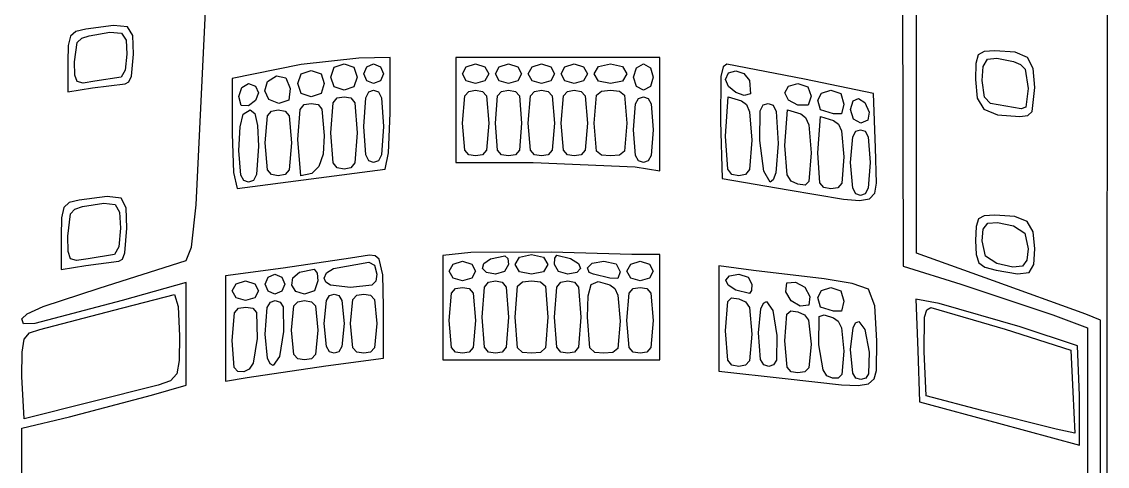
# Model space of a CAD drawing. Extents: x 1 to 276, y 11 to 133.
# Drawn here: x 112.9 to 171.1, y 55.3 to 79.2 of the extents above; entities that cross this region are included whole.
import ezdxf

# ---------------------------------------------------------------- set-up
doc = ezdxf.new("R2010")
doc.units = 0

msp = doc.modelspace()

# ---------------------------------------------------------------- linework, layer by layer
at = {"layer": 'Layer 1'}
for p, q in [((171.106855, 102.841506), (171.088863, 59.710868)), ((160.075134, 93.086136), (160.165445, 66.051346)), ((160.866768, 66.751964), (160.866768, 87.349613)), ((122.249175, 69.351276), (122.828833, 81.554881)), ((115.799384, 78.646745), (115.507852, 78.397254)), ((116.328545, 78.769699), (115.799384, 78.646745)), ((117.803907, 78.965535), (116.328545, 78.769699)), ((116.504934, 78.420449), (117.623323, 78.602047)), ((116.504934, 78.420449), (117.623323, 78.602047)), ((117.623323, 78.602047), (118.231562, 78.548198)), ((117.623323, 78.602047), (118.231562, 78.548198)), ((118.563571, 78.890966), (117.803907, 78.965535)), ((118.845131, 78.422036), (118.563571, 78.890966)), ((115.507852, 78.397254), (115.384131, 77.894688)), ((115.711184, 77.013217), (115.865965, 78.052986)), ((115.711184, 77.013217), (115.865965, 78.052986)), ((115.865965, 78.052986), (116.108555, 78.291701)), ((115.865965, 78.052986), (116.108555, 78.291701)), ((116.108555, 78.291701), (116.504934, 78.420449)), ((116.108555, 78.291701), (116.504934, 78.420449)), ((118.231562, 78.548198), (118.483606, 78.18406)), ((118.231562, 78.548198), (118.483606, 78.18406)), ((118.483606, 78.18406), (118.533408, 77.434787)), ((118.483606, 78.18406), (118.533408, 77.434787)), ((118.886186, 77.434787), (118.845131, 78.422036)), ((115.384131, 77.894688), (115.358406, 77.012512)), ((118.533408, 77.434787), (118.4427, 76.562764)), ((118.533408, 77.434787), (118.4427, 76.562764)), ((118.773253, 76.252804), (118.886186, 77.434787)), ((164.496589, 77.576747), (164.188702, 77.390513)), ((165.071176, 77.611176), (164.496589, 77.576747)), ((166.175123, 77.538349), (165.071176, 77.611176)), ((166.827261, 77.252136), (166.175123, 77.538349)), ((115.358406, 77.012512), (115.358406, 75.40208)), ((115.733073, 76.308488), (115.711184, 77.013217)), ((115.733073, 76.308488), (115.711184, 77.013217)), ((127.882025, 76.875634), (125.324384, 76.3507)), ((130.968832, 77.214301), (127.882025, 76.875634)), ((129.645959, 76.729187), (130.175082, 76.90562)), ((130.175082, 76.90562), (130.704205, 76.729187)), ((132.644528, 77.258398), (130.968832, 77.214301)), ((131.388859, 76.750177), (131.762583, 76.90562)), ((131.762583, 76.90562), (132.136307, 76.750177)), ((132.644528, 74.259785), (132.644528, 77.258398)), ((141.640367, 77.258398), (136.172308, 77.258398)), ((136.172308, 77.258398), (136.172308, 74.436174)), ((136.730888, 76.751236), (137.230642, 76.90562)), ((137.230642, 76.90562), (137.730396, 76.751236)), ((138.494778, 76.751236), (138.994532, 76.90562)), ((138.994532, 76.90562), (139.494286, 76.751236)), ((140.258668, 76.751236), (140.758422, 76.90562)), ((140.758422, 76.90562), (141.258176, 76.751236)), ((147.108426, 77.258398), (141.640367, 77.258398)), ((142.022558, 76.751236), (142.522312, 76.90562)), ((142.522312, 76.90562), (143.022066, 76.751236)), ((143.815773, 76.764465), (144.462591, 76.90562)), ((144.462591, 76.90562), (145.109409, 76.764465)), ((145.851698, 76.699818), (146.226481, 76.90562)), ((146.226481, 76.90562), (146.601264, 76.699818)), ((147.108426, 74.213571), (147.108426, 77.258398)), ((150.710642, 76.883748), (150.498953, 76.741981)), ((154.869542, 76.089997), (150.710642, 76.883748)), ((164.064701, 76.928054), (164.04177, 76.06495)), ((164.188702, 77.390513), (164.064701, 76.928054)), ((164.450844, 76.774657), (164.684311, 77.154725)), ((164.684311, 77.154725), (165.191821, 77.222387)), ((165.191821, 77.222387), (166.070244, 77.036148)), ((166.070244, 77.036148), (166.46067, 76.876659)), ((166.46067, 76.876659), (166.703921, 76.617224)), ((167.137755, 76.650936), (166.827261, 77.252136)), ((115.861423, 75.960087), (115.733073, 76.308488)), ((115.861423, 75.960087), (115.733073, 76.308488)), ((118.4427, 76.562764), (118.224727, 76.200064)), ((118.4427, 76.562764), (118.224727, 76.200064)), ((125.324384, 76.3507), (124.177856, 76.119983)), ((126.06927, 75.9641), (126.559107, 76.27062)), ((126.559107, 76.27062), (127.053041, 76.167123)), ((127.705636, 75.847286), (127.882069, 76.376409)), ((127.882069, 76.376409), (128.411192, 76.552842)), ((128.411192, 76.552842), (128.940315, 76.376409)), ((128.940315, 76.376409), (129.116748, 75.847286)), ((129.469526, 76.200064), (129.645959, 76.729187)), ((130.704205, 76.729187), (130.880638, 76.200064)), ((131.233416, 76.376453), (131.388859, 76.750177)), ((131.388859, 76.002729), (131.233416, 76.376453)), ((132.136307, 76.750177), (132.29175, 76.376453)), ((132.29175, 76.376453), (132.136307, 76.002729)), ((136.525086, 76.376453), (136.730888, 76.751236)), ((136.730888, 76.00167), (136.525086, 76.376453)), ((137.730396, 76.751236), (137.936198, 76.376453)), ((137.936198, 76.376453), (137.730396, 76.00167)), ((138.288976, 76.376453), (138.494778, 76.751236)), ((138.494778, 76.00167), (138.288976, 76.376453)), ((139.494286, 76.751236), (139.700088, 76.376453)), ((139.700088, 76.376453), (139.494286, 76.00167)), ((140.052866, 76.376453), (140.258668, 76.751236)), ((140.258668, 76.00167), (140.052866, 76.376453)), ((141.258176, 76.751236), (141.463978, 76.376453)), ((141.463978, 76.376453), (141.258176, 76.00167)), ((141.816756, 76.376453), (142.022558, 76.751236)), ((142.022558, 76.00167), (141.816756, 76.376453)), ((143.022066, 76.751236), (143.227868, 76.376453)), ((143.227868, 76.376453), (143.022066, 76.00167)), ((143.580646, 76.376453), (143.815773, 76.764465)), ((143.815773, 75.988441), (143.580646, 76.376453)), ((145.109409, 76.764465), (145.344536, 76.376453)), ((145.344536, 76.376453), (145.109409, 75.988441)), ((145.697314, 76.200064), (145.851698, 76.699818)), ((146.601264, 76.699818), (146.755648, 76.200064)), ((150.498953, 76.741981), (150.375768, 76.238561)), ((150.636206, 76.061422), (150.801064, 76.430136)), ((150.801064, 76.430136), (151.183276, 76.539657)), ((151.183276, 76.539657), (151.614305, 76.396831)), ((151.614305, 76.396831), (151.92561, 76.008506)), ((164.394548, 76.023675), (164.450844, 76.774657)), ((166.703921, 76.617224), (166.863994, 75.5887)), ((167.216772, 75.63315), (167.137755, 76.650936)), ((116.190262, 75.879841), (115.861423, 75.960087)), ((116.190262, 75.879841), (115.861423, 75.960087)), ((116.813615, 75.979578), (116.190262, 75.879841)), ((116.813615, 75.979578), (116.190262, 75.879841)), ((116.681323, 75.620803), (118.445213, 75.843405)), ((118.224727, 76.200064), (116.813615, 75.979578)), ((118.224727, 76.200064), (116.813615, 75.979578)), ((118.445213, 75.843405), (118.635113, 75.947894)), ((118.635113, 75.947894), (118.773253, 76.252804)), ((124.177856, 76.119983), (124.177856, 73.161587)), ((124.686077, 75.64338), (125.059801, 75.847286)), ((125.059801, 75.847286), (125.433525, 75.702912)), ((125.433525, 75.702912), (125.588968, 75.355866)), ((125.936057, 75.463111), (126.06927, 75.9641)), ((127.053041, 76.167123), (127.287947, 75.590816)), ((127.882069, 75.318163), (127.705636, 75.847286)), ((129.116748, 75.847286), (128.940315, 75.318163)), ((129.645959, 75.670941), (129.469526, 76.200064)), ((130.880638, 76.200064), (130.704205, 75.670941)), ((131.762583, 75.847286), (131.388859, 76.002729)), ((132.136307, 76.002729), (131.762583, 75.847286)), ((137.230642, 75.847286), (136.730888, 76.00167)), ((137.730396, 76.00167), (137.230642, 75.847286)), ((138.994532, 75.847286), (138.494778, 76.00167)), ((139.494286, 76.00167), (138.994532, 75.847286)), ((140.758422, 75.847286), (140.258668, 76.00167)), ((141.258176, 76.00167), (140.758422, 75.847286)), ((142.522312, 75.847286), (142.022558, 76.00167)), ((143.022066, 76.00167), (142.522312, 75.847286)), ((144.462591, 75.847286), (143.815773, 75.988441)), ((145.109409, 75.988441), (144.462591, 75.847286)), ((145.851698, 75.70031), (145.697314, 76.200064)), ((146.226481, 75.494508), (145.851698, 75.70031)), ((146.601264, 75.70031), (146.226481, 75.494508)), ((146.755648, 76.200064), (146.601264, 75.70031)), ((150.375768, 76.238561), (150.357864, 73.827279)), ((150.799647, 75.688282), (150.636206, 76.061422)), ((151.182791, 75.374211), (150.799647, 75.688282)), ((151.92561, 76.008506), (151.965121, 75.294483)), ((153.811208, 75.359394), (154.018465, 75.703882)), ((154.018465, 75.703882), (154.516764, 75.847286)), ((154.516764, 75.847286), (155.041654, 75.674998)), ((158.573711, 75.318119), (154.869542, 76.089997)), ((164.04177, 76.06495), (164.135234, 75.069014)), ((164.514625, 75.123782), (164.394548, 76.023675)), ((115.358406, 75.40208), (116.681323, 75.620803)), ((124.530634, 75.152666), (124.686077, 75.64338)), ((124.66028, 74.678092), (124.530634, 75.152666)), ((125.588968, 75.355866), (125.433525, 74.949157)), ((126.14224, 74.995459), (125.936057, 75.463111)), ((127.287947, 75.590816), (127.219772, 74.960623)), ((128.411192, 75.14173), (127.882069, 75.318163)), ((128.940315, 75.318163), (128.411192, 75.14173)), ((130.175082, 75.494508), (129.645959, 75.670941)), ((129.803199, 75.078324), (130.175082, 75.14173)), ((130.704205, 75.670941), (130.175082, 75.494508)), ((130.175082, 75.14173), (130.546965, 75.078324)), ((131.345599, 75.082904), (131.508451, 75.40079)), ((131.508451, 75.40079), (131.762583, 75.494508)), ((131.762583, 75.494508), (132.016715, 75.40079)), ((132.016715, 75.40079), (132.179567, 75.082904)), ((136.525086, 73.730618), (136.648602, 75.185783)), ((136.648602, 75.185783), (136.86248, 75.433858)), ((136.86248, 75.433858), (137.230642, 75.494508)), ((137.230642, 75.494508), (137.598804, 75.433858)), ((137.598804, 75.433858), (137.812682, 75.185783)), ((137.812682, 75.185783), (137.936198, 73.730618)), ((138.288976, 73.730618), (138.412492, 75.185783)), ((138.412492, 75.185783), (138.62637, 75.433858)), ((138.62637, 75.433858), (138.994532, 75.494508)), ((138.994532, 75.494508), (139.362694, 75.433858)), ((139.362694, 75.433858), (139.576572, 75.185783)), ((139.576572, 75.185783), (139.700088, 73.730618)), ((140.052866, 73.730618), (140.176382, 75.185783)), ((140.176382, 75.185783), (140.39026, 75.433858)), ((140.39026, 75.433858), (140.758422, 75.494508)), ((140.758422, 75.494508), (141.126584, 75.433858)), ((141.126584, 75.433858), (141.340462, 75.185783)), ((141.340462, 75.185783), (141.463978, 73.730618)), ((141.816756, 73.730618), (141.940272, 75.185783)), ((141.940272, 75.185783), (142.15415, 75.433858)), ((142.15415, 75.433858), (142.522312, 75.494508)), ((142.522312, 75.494508), (142.890474, 75.433858)), ((142.890474, 75.433858), (143.104352, 75.185783)), ((143.104352, 75.185783), (143.227868, 73.730618)), ((143.580646, 73.730618), (143.712982, 75.229969)), ((143.712982, 75.229969), (143.977571, 75.450427)), ((143.977571, 75.450427), (144.462591, 75.494508)), ((144.462591, 75.494508), (144.947611, 75.450427)), ((144.947611, 75.450427), (145.2122, 75.229969)), ((145.2122, 75.229969), (145.344536, 73.730618)), ((145.975176, 75.053547), (146.226481, 75.14173)), ((146.226481, 75.14173), (146.477786, 75.053547)), ((150.636206, 73.025062), (150.783667, 75.14173)), ((150.783667, 75.14173), (151.489223, 74.927594)), ((151.624872, 75.21201), (151.182791, 75.374211)), ((151.965121, 75.294483), (151.624872, 75.21201)), ((154.018465, 74.960446), (153.811208, 75.359394)), ((155.041654, 75.674998), (155.22232, 75.174891)), ((155.22232, 75.174891), (155.065731, 74.692379)), ((155.575098, 74.965341), (155.7809, 75.340124)), ((155.7809, 75.340124), (156.280654, 75.494508)), ((156.280654, 75.494508), (156.814275, 75.313356)), ((156.814275, 75.313356), (156.98621, 74.751205)), ((158.676017, 72.407701), (158.573711, 75.318119)), ((164.835521, 74.784013), (164.514625, 75.123782)), ((166.863994, 75.5887), (166.734348, 74.590338)), ((167.083686, 74.344143), (167.216772, 75.63315)), ((125.059801, 74.661246), (124.66028, 74.678092)), ((125.433525, 74.949157), (125.059801, 74.661246)), ((126.670585, 74.788952), (126.14224, 74.995459)), ((127.219772, 74.960623), (126.670585, 74.788952)), ((127.825845, 74.458179), (128.039309, 74.725546)), ((128.039309, 74.725546), (128.411192, 74.788952)), ((128.411192, 74.788952), (128.77861, 74.728892)), ((128.77861, 74.728892), (128.99257, 74.484946)), ((129.469526, 73.201451), (129.589735, 74.810957)), ((129.589735, 74.810957), (129.803199, 75.078324)), ((130.546965, 75.078324), (130.760429, 74.810957)), ((130.760429, 74.810957), (130.880638, 73.201451)), ((131.233416, 73.554229), (131.345599, 75.082904)), ((132.179567, 75.082904), (132.29175, 73.554229)), ((145.697314, 73.37784), (145.812011, 74.759583)), ((145.812011, 74.759583), (145.975176, 75.053547)), ((146.477786, 75.053547), (146.640951, 74.759583)), ((146.640951, 74.759583), (146.755648, 73.37784)), ((151.489223, 74.927594), (151.750852, 74.728081)), ((151.750852, 74.728081), (151.923317, 74.338234)), ((152.493362, 74.395075), (152.644235, 74.703767)), ((152.644235, 74.703767), (152.911624, 74.788952)), ((152.911624, 74.788952), (153.180121, 74.693112)), ((153.180121, 74.693112), (153.347746, 74.35455)), ((154.516764, 74.686646), (154.018465, 74.960446)), ((155.065731, 74.692379), (154.516764, 74.686646)), ((155.722559, 74.436174), (155.575098, 74.965341)), ((156.98621, 74.751205), (156.857181, 74.229314)), ((157.338988, 74.465455), (157.470486, 74.929688)), ((157.470486, 74.929688), (157.77264, 75.046392)), ((157.77264, 75.046392), (158.106942, 74.835938)), ((158.106942, 74.835938), (158.33488, 74.318699)), ((164.135234, 75.069014), (164.489445, 74.468894)), ((166.070244, 74.566702), (164.835521, 74.784013)), ((166.4949, 74.489851), (166.070244, 74.566702)), ((166.734348, 74.590338), (166.4949, 74.489851)), ((124.599734, 73.534077), (124.765937, 74.200871)), ((124.765937, 74.200871), (125.141442, 74.434135)), ((125.141442, 74.434135), (125.396924, 74.241882)), ((125.396924, 74.241882), (125.542671, 73.602879)), ((125.941746, 72.672284), (126.065262, 74.127449)), ((126.065262, 74.127449), (126.27914, 74.375524)), ((126.27914, 74.375524), (126.647302, 74.436174)), ((126.647302, 74.436174), (127.015464, 74.375524)), ((127.015464, 74.375524), (127.229342, 74.127449)), ((127.229342, 74.127449), (127.352858, 72.672284)), ((127.705636, 72.848673), (127.825845, 74.458179)), ((128.99257, 74.484946), (129.116748, 73.062809)), ((132.566873, 72.138751), (132.644528, 74.259785)), ((136.172308, 74.436174), (136.172308, 71.61395)), ((147.108426, 71.168744), (147.108426, 74.213571)), ((151.923317, 74.338234), (152.047318, 72.810926)), ((152.470652, 72.788348), (152.493362, 74.395075)), ((153.347746, 74.35455), (153.45843, 72.643003)), ((153.811208, 72.53717), (153.958669, 74.436174)), ((153.958669, 74.436174), (154.664225, 74.222038)), ((154.664225, 74.222038), (154.92511, 74.023738)), ((154.92511, 74.023738), (155.097657, 73.638146)), ((155.575098, 72.143117), (155.722559, 74.083396)), ((156.428115, 74.222038), (155.722559, 74.436174)), ((155.722559, 74.083396), (156.428115, 73.86926)), ((156.857181, 74.229314), (156.428115, 74.222038)), ((157.493813, 73.935582), (157.338988, 74.465455)), ((158.33488, 74.318699), (158.26309, 73.894087)), ((164.489445, 74.468894), (165.215132, 74.172649)), ((165.215132, 74.172649), (166.423022, 74.088335)), ((166.423022, 74.088335), (166.843808, 74.134797)), ((166.843808, 74.134797), (167.083686, 74.344143)), ((124.530634, 72.260592), (124.599734, 73.534077)), ((125.542671, 73.602879), (125.588968, 72.495895)), ((131.345599, 72.025554), (131.233416, 73.554229)), ((132.29175, 73.554229), (132.179567, 72.025554)), ((136.648602, 72.275453), (136.525086, 73.730618)), ((137.936198, 73.730618), (137.812682, 72.275453)), ((138.412492, 72.275453), (138.288976, 73.730618)), ((139.700088, 73.730618), (139.576572, 72.275453)), ((140.176382, 72.275453), (140.052866, 73.730618)), ((141.463978, 73.730618), (141.340462, 72.275453)), ((141.940272, 72.275453), (141.816756, 73.730618)), ((143.227868, 73.730618), (143.104352, 72.275453)), ((143.712982, 72.231267), (143.580646, 73.730618)), ((145.344536, 73.730618), (145.2122, 72.231267)), ((145.812011, 71.996097), (145.697314, 73.37784)), ((146.755648, 73.37784), (146.640951, 71.996097)), ((150.357864, 73.827279), (150.459817, 70.749291)), ((155.097657, 73.638146), (155.22232, 72.138531)), ((156.428115, 73.86926), (156.685577, 73.676323)), ((156.685577, 73.676323), (156.858504, 73.309225)), ((157.893908, 73.730618), (157.493813, 73.935582)), ((157.61685, 73.289657), (157.868155, 73.37784)), ((157.868155, 73.37784), (158.11946, 73.289657)), ((158.26309, 73.894087), (157.893908, 73.730618)), ((124.177856, 73.161587), (124.255644, 71.075214)), ((127.853097, 70.908394), (127.705636, 72.848673)), ((129.116748, 73.062809), (129.049279, 72.061366)), ((129.589735, 71.591945), (129.469526, 73.201451)), ((130.880638, 73.201451), (130.760429, 71.591945)), ((150.753769, 71.261216), (150.636206, 73.025062)), ((152.047318, 72.810926), (151.926447, 71.234449)), ((152.689137, 71.153283), (152.470652, 72.788348)), ((156.858504, 73.309225), (156.98621, 71.928981)), ((157.338988, 71.61395), (157.453685, 72.995693)), ((157.453685, 72.995693), (157.61685, 73.289657)), ((158.11946, 73.289657), (158.282625, 72.995693)), ((158.282625, 72.995693), (158.397322, 71.61395)), ((124.646257, 70.928017), (124.530634, 72.260592)), ((125.588968, 72.495895), (125.476785, 70.96722)), ((126.065262, 71.217119), (125.941746, 72.672284)), ((127.352858, 72.672284), (127.229342, 71.217119)), ((136.86248, 72.027378), (136.648602, 72.275453)), ((137.812682, 72.275453), (137.598804, 72.027378)), ((138.62637, 72.027378), (138.412492, 72.275453)), ((139.576572, 72.275453), (139.362694, 72.027378)), ((140.39026, 72.027378), (140.176382, 72.275453)), ((141.340462, 72.275453), (141.126584, 72.027378)), ((142.15415, 72.027378), (141.940272, 72.275453)), ((143.104352, 72.275453), (142.890474, 72.027378)), ((143.977571, 72.010809), (143.712982, 72.231267)), ((145.2122, 72.231267), (144.947611, 72.010809)), ((153.45843, 72.643003), (153.325471, 71.059609)), ((153.940678, 70.952712), (153.811208, 72.53717)), ((158.733927, 70.500042), (158.676017, 72.407701)), ((129.049279, 72.061366), (128.831527, 71.394654)), ((131.508451, 71.707668), (131.345599, 72.025554)), ((131.762583, 71.61395), (131.508451, 71.707668)), ((132.016715, 71.707668), (131.762583, 71.61395)), ((132.179567, 72.025554), (132.016715, 71.707668)), ((132.379944, 71.249883), (132.566873, 72.138751)), ((136.172308, 71.61395), (140.317449, 71.610069)), ((137.230642, 71.966728), (136.86248, 72.027378)), ((137.598804, 72.027378), (137.230642, 71.966728)), ((138.994532, 71.966728), (138.62637, 72.027378)), ((139.362694, 72.027378), (138.994532, 71.966728)), ((140.317449, 71.610069), (145.785508, 71.387467)), ((140.758422, 71.966728), (140.39026, 72.027378)), ((141.126584, 72.027378), (140.758422, 71.966728)), ((142.522312, 71.966728), (142.15415, 72.027378)), ((142.890474, 72.027378), (142.522312, 71.966728)), ((144.462591, 71.966728), (143.977571, 72.010809)), ((144.947611, 72.010809), (144.462591, 71.966728)), ((145.975176, 71.702133), (145.812011, 71.996097)), ((146.226481, 71.61395), (145.975176, 71.702133)), ((146.477786, 71.702133), (146.226481, 71.61395)), ((146.640951, 71.996097), (146.477786, 71.702133)), ((155.22232, 72.138531), (155.109519, 70.597288)), ((155.695307, 70.533611), (155.575098, 72.143117)), ((156.98621, 71.928981), (156.862032, 70.506844)), ((157.453685, 70.232207), (157.338988, 71.61395)), ((158.397322, 71.61395), (158.282625, 70.232207)), ((124.255644, 71.075214), (124.442439, 70.214127)), ((126.27914, 70.969044), (126.065262, 71.217119)), ((127.229342, 71.217119), (127.015464, 70.969044)), ((128.411192, 70.732005), (132.379944, 71.249883)), ((128.831527, 71.394654), (128.440473, 71.023416)), ((129.803199, 71.324578), (129.589735, 71.591945)), ((130.175082, 71.261172), (129.803199, 71.324578)), ((130.546965, 71.324578), (130.175082, 71.261172)), ((130.760429, 71.591945), (130.546965, 71.324578)), ((145.785508, 71.387467), (147.108426, 71.168744)), ((150.966902, 70.974556), (150.753769, 71.261216)), ((151.926447, 71.234449), (151.712901, 70.971211)), ((153.021559, 70.570036), (152.689137, 71.153283)), ((153.325471, 71.059609), (153.185981, 70.679407)), ((124.442439, 70.214127), (128.411192, 70.732005)), ((124.809538, 70.641986), (124.646257, 70.928017)), ((125.059801, 70.555616), (124.809538, 70.641986)), ((125.313933, 70.649334), (125.059801, 70.555616)), ((125.476785, 70.96722), (125.313933, 70.649334)), ((126.647302, 70.908394), (126.27914, 70.969044)), ((127.015464, 70.969044), (126.647302, 70.908394)), ((128.440473, 71.023416), (127.853097, 70.908394)), ((150.459817, 70.749291), (153.987597, 70.145335)), ((151.341762, 70.908394), (150.966902, 70.974556)), ((151.712901, 70.971211), (151.341762, 70.908394)), ((153.185981, 70.679407), (153.021559, 70.570036)), ((154.155299, 70.61932), (153.940678, 70.952712)), ((154.516764, 70.45331), (154.155299, 70.61932)), ((154.896982, 70.407609), (154.516764, 70.45331)), ((155.109519, 70.597288), (154.896982, 70.407609)), ((155.908771, 70.266244), (155.695307, 70.533611)), ((156.862032, 70.506844), (156.648072, 70.262898)), ((158.632794, 69.967327), (158.733927, 70.500042)), ((153.987597, 70.145335), (156.957448, 69.64277)), ((156.280654, 70.202838), (155.908771, 70.266244)), ((156.648072, 70.262898), (156.280654, 70.202838)), ((157.61685, 69.938243), (157.453685, 70.232207)), ((157.868155, 69.85006), (157.61685, 69.938243)), ((158.11946, 69.938243), (157.868155, 69.85006)), ((158.282625, 70.232207), (158.11946, 69.938243)), ((158.350314, 69.669702), (158.632794, 69.967327)), ((115.43976, 69.473001), (115.148988, 69.208136)), ((115.975767, 69.597471), (115.43976, 69.473001)), ((117.464375, 69.79571), (115.975767, 69.597471)), ((116.152156, 69.248221), (117.286321, 69.432619)), ((116.152156, 69.248221), (117.286321, 69.432619)), ((117.286321, 69.432619), (117.892807, 69.363182)), ((117.286321, 69.432619), (117.892807, 69.363182)), ((118.222566, 69.707009), (117.464375, 69.79571)), ((117.892807, 69.363182), (118.136086, 68.945752)), ((117.892807, 69.363182), (118.136086, 68.945752)), ((118.496769, 69.185713), (118.222566, 69.707009)), ((122.000802, 67.066008), (122.249175, 69.351276)), ((156.957448, 69.64277), (157.815521, 69.572929)), ((157.815521, 69.572929), (158.350314, 69.669702)), ((115.148988, 69.208136), (115.029071, 68.654545)), ((115.358406, 67.6646), (115.504985, 68.859503)), ((115.358406, 67.6646), (115.504985, 68.859503)), ((115.504985, 68.859503), (115.74655, 69.115824)), ((115.504985, 68.859503), (115.74655, 69.115824)), ((115.74655, 69.115824), (116.152156, 69.248221)), ((115.74655, 69.115824), (116.152156, 69.248221)), ((118.136086, 68.945752), (118.18063, 68.08617)), ((118.136086, 68.945752), (118.18063, 68.08617)), ((118.533408, 68.08617), (118.496769, 69.185713)), ((164.505221, 68.757468), (164.196375, 68.586453)), ((165.071176, 68.791726), (164.505221, 68.757468)), ((166.154734, 68.719671), (165.071176, 68.791726)), ((166.809137, 68.449443), (166.154734, 68.719671)), ((115.029071, 68.654545), (115.005628, 67.663895)), ((164.067578, 68.176321), (164.04177, 67.424711)), ((164.196375, 68.586453), (164.067578, 68.176321)), ((164.458285, 68.040287), (164.704155, 68.352958)), ((164.704155, 68.352958), (165.214145, 68.398797)), ((165.214145, 68.398797), (166.070244, 68.216698)), ((166.070244, 68.216698), (166.688575, 67.825996)), ((167.130959, 67.899947), (166.809137, 68.449443)), ((115.005628, 67.663895), (115.005628, 65.877074)), ((115.377417, 66.848371), (115.358406, 67.6646)), ((115.377417, 66.848371), (115.358406, 67.6646)), ((118.18063, 68.08617), (118.089922, 67.089572)), ((118.18063, 68.08617), (118.089922, 67.089572)), ((118.422988, 66.763076), (118.533408, 68.08617)), ((164.394548, 67.421889), (164.458285, 68.040287)), ((166.688575, 67.825996), (166.863994, 66.986561)), ((167.216772, 66.990089), (167.130959, 67.899947)), ((118.089922, 67.089572), (117.871949, 66.675058)), ((118.089922, 67.089572), (117.871949, 66.675058)), ((121.70841, 66.352266), (122.000802, 67.066008)), ((164.04177, 67.424711), (164.07239, 66.678139)), ((164.569967, 66.582454), (164.394548, 67.421889)), ((166.863994, 66.986561), (166.800257, 66.368163)), ((167.166132, 66.135462), (167.216772, 66.990089)), ((115.500972, 66.447604), (115.377417, 66.848371)), ((115.500972, 66.447604), (115.377417, 66.848371)), ((115.828852, 66.352828), (115.500972, 66.447604)), ((115.828852, 66.352828), (115.500972, 66.447604)), ((116.460837, 66.454572), (115.828852, 66.352828)), ((116.460837, 66.454572), (115.828852, 66.352828)), ((117.871949, 66.675058), (116.460837, 66.454572)), ((117.871949, 66.675058), (116.460837, 66.454572)), ((118.092435, 66.318399), (118.285163, 66.430605)), ((118.285163, 66.430605), (118.422988, 66.763076)), ((130.52786, 66.477855), (126.911885, 65.953274)), ((131.538382, 66.646367), (130.52786, 66.477855)), ((131.851501, 66.600049), (131.538382, 66.646367)), ((132.063062, 66.427893), (131.851501, 66.600049)), ((132.261113, 65.589698), (132.063062, 66.427893)), ((136.966059, 66.79218), (135.466752, 66.634489)), ((135.466752, 66.634489), (135.466752, 63.832726)), ((141.287589, 66.814405), (136.966059, 66.79218)), ((137.664245, 66.194922), (138.024393, 66.441519)), ((138.024393, 66.441519), (138.797329, 66.613719)), ((138.797329, 66.613719), (138.950898, 66.464984)), ((138.950898, 66.464984), (138.994532, 66.145891)), ((139.34731, 66.145891), (139.582437, 66.533903)), ((139.582437, 66.533903), (140.229255, 66.675058)), ((140.229255, 66.675058), (140.876073, 66.533903)), ((140.876073, 66.533903), (141.1112, 66.145891)), ((145.609119, 66.677175), (141.287589, 66.814405)), ((141.463978, 66.145891), (141.486385, 66.488157)), ((141.486385, 66.488157), (141.594815, 66.63956)), ((141.594815, 66.63956), (142.316995, 66.460922)), ((142.316995, 66.460922), (142.744854, 66.20147)), ((147.108426, 66.675058), (145.609119, 66.677175)), ((147.108426, 63.852834), (147.108426, 66.675058)), ((165.01191, 65.273824), (160.866768, 66.751964)), ((164.07239, 66.678139), (164.215293, 66.238187)), ((165.188299, 66.191752), (164.569967, 66.582454)), ((115.005628, 65.877074), (116.328545, 66.095797)), ((116.328545, 66.095797), (118.092435, 66.318399)), ((117.035513, 64.87836), (121.70841, 66.352266)), ((126.911885, 65.953274), (123.825078, 65.543699)), ((127.79383, 65.735963), (128.579335, 65.888495)), ((128.579335, 65.888495), (128.725049, 65.683923)), ((129.227972, 65.705304), (129.611784, 65.925493)), ((129.611784, 65.925493), (131.497999, 66.269363)), ((131.497999, 66.269363), (131.809502, 66.099545)), ((131.809502, 66.099545), (131.938972, 65.616724)), ((135.81953, 65.793113), (136.025332, 66.167896)), ((136.025332, 65.41833), (135.81953, 65.793113)), ((136.025332, 66.167896), (136.525086, 66.32228)), ((136.525086, 66.32228), (137.02484, 66.167896)), ((137.02484, 66.167896), (137.230642, 65.793113)), ((137.230642, 65.793113), (137.02484, 65.41833)), ((137.604631, 65.924479), (137.664245, 66.194922)), ((137.821044, 65.706357), (137.604631, 65.924479)), ((138.994532, 66.145891), (138.78873, 65.771108)), ((139.582437, 65.757879), (139.34731, 66.145891)), ((141.1112, 66.145891), (140.876073, 65.757879)), ((141.66978, 65.771108), (141.463978, 66.145891)), ((142.85432, 65.925449), (142.658258, 65.706115)), ((142.744854, 66.20147), (142.85432, 65.925449)), ((143.227868, 65.969502), (143.486939, 66.218651)), ((143.322986, 65.720353), (143.227868, 65.969502)), ((143.486939, 66.218651), (144.109813, 66.32228)), ((144.109813, 66.32228), (144.766421, 66.177332)), ((144.766421, 66.177332), (144.991758, 65.755366)), ((145.344536, 65.793113), (145.550338, 66.167896)), ((145.550338, 65.41833), (145.344536, 65.793113)), ((145.550338, 66.167896), (146.050092, 66.32228)), ((146.050092, 66.32228), (146.549846, 66.167896)), ((146.549846, 66.167896), (146.755648, 65.793113)), ((146.755648, 65.793113), (146.549846, 65.41833)), ((152.135513, 65.828038), (150.283428, 66.067927)), ((150.283428, 66.067927), (150.283428, 63.246056)), ((155.927876, 65.378246), (152.135513, 65.828038)), ((160.165445, 66.051346), (163.250136, 65.090026)), ((164.215293, 66.238187), (164.547042, 65.994621)), ((164.547042, 65.994621), (165.144201, 65.83721)), ((165.144201, 65.83721), (166.287637, 65.646864)), ((166.044397, 66.009653), (165.188299, 66.191752)), ((166.554387, 66.055492), (166.044397, 66.009653)), ((166.800257, 66.368163), (166.554387, 66.055492)), ((166.909017, 65.717001), (167.166132, 66.135462)), ((123.825078, 65.543699), (123.825078, 62.717947)), ((124.383658, 65.109562), (124.883412, 65.263946)), ((124.883412, 65.263946), (125.383166, 65.109562)), ((125.941746, 65.087557), (126.097189, 65.461281)), ((126.097189, 65.461281), (126.470913, 65.616724)), ((126.470913, 65.616724), (126.844637, 65.461281)), ((126.844637, 65.461281), (127.00008, 65.087557)), ((127.371158, 65.04002), (127.427928, 65.431416)), ((127.427928, 65.431416), (127.79383, 65.735963)), ((128.76397, 65.263946), (128.587537, 64.734823)), ((128.725049, 65.683923), (128.76397, 65.263946)), ((129.116748, 65.417052), (129.227972, 65.705304)), ((129.197981, 65.188286), (129.116748, 65.417052)), ((131.883834, 65.258384), (131.674344, 65.043416)), ((131.938972, 65.616724), (131.883834, 65.258384)), ((132.29175, 63.899048), (132.261113, 65.589698)), ((136.525086, 65.263946), (136.025332, 65.41833)), ((137.02484, 65.41833), (136.525086, 65.263946)), ((138.288976, 65.616724), (137.821044, 65.706357)), ((137.917093, 65.20054), (138.288976, 65.263946)), ((138.78873, 65.771108), (138.288976, 65.616724)), ((138.288976, 65.263946), (138.660859, 65.20054)), ((139.475545, 64.981724), (139.739621, 65.218746)), ((140.229255, 65.616724), (139.582437, 65.757879)), ((139.739621, 65.218746), (140.229255, 65.263946)), ((140.876073, 65.757879), (140.229255, 65.616724)), ((140.229255, 65.263946), (140.718889, 65.218746)), ((140.718889, 65.218746), (140.982965, 64.981724)), ((142.169534, 65.616724), (141.66978, 65.771108)), ((141.797651, 65.20054), (142.169534, 65.263946)), ((142.658258, 65.706115), (142.169534, 65.616724)), ((142.169534, 65.263946), (142.541417, 65.20054)), ((143.551718, 65.616724), (143.322986, 65.720353)), ((143.431906, 65.063833), (143.796541, 65.223806)), ((144.433663, 65.402588), (143.551718, 65.616724)), ((143.796541, 65.223806), (144.433663, 65.04981)), ((144.850029, 65.386757), (144.433663, 65.402588)), ((144.991758, 65.755366), (144.850029, 65.386757)), ((146.050092, 65.263946), (145.550338, 65.41833)), ((146.549846, 65.41833), (146.050092, 65.263946)), ((150.656976, 65.307999), (150.853038, 65.527333)), ((150.766442, 65.031978), (150.656976, 65.307999)), ((150.853038, 65.527333), (151.341762, 65.616724)), ((151.341762, 65.616724), (151.841516, 65.46234)), ((151.841516, 65.46234), (152.047318, 65.087557)), ((157.4278, 65.127774), (155.927876, 65.378246)), ((169.950801, 63.479242), (165.01191, 65.273824)), ((166.287637, 65.646864), (166.909017, 65.717001)), ((114.034254, 63.884496), (117.035513, 64.87836)), ((121.70841, 65.172224), (118.268824, 64.216901)), ((121.70841, 62.420908), (121.70841, 65.172224)), ((124.177856, 64.734779), (124.383658, 65.109562)), ((124.383658, 64.359996), (124.177856, 64.734779)), ((125.383166, 65.109562), (125.588968, 64.734779)), ((125.588968, 64.734779), (125.383166, 64.359996)), ((126.097189, 64.713833), (125.941746, 65.087557)), ((126.470913, 64.55839), (126.097189, 64.713833)), ((126.844637, 64.713833), (126.470913, 64.55839)), ((127.00008, 65.087557), (126.844637, 64.713833)), ((127.591871, 64.702202), (127.371158, 65.04002)), ((128.058414, 64.55839), (127.591871, 64.702202)), ((128.587537, 64.734823), (128.058414, 64.55839)), ((129.450961, 65.031024), (129.197981, 65.188286)), ((130.52786, 64.911168), (129.450961, 65.031024)), ((131.674344, 65.043416), (130.52786, 64.911168)), ((135.943046, 64.602443), (136.156924, 64.850518)), ((136.156924, 64.850518), (136.525086, 64.911168)), ((136.525086, 64.911168), (136.893248, 64.850518)), ((136.893248, 64.850518), (137.107126, 64.602443)), ((137.58342, 63.323667), (137.703629, 64.933173)), ((137.703629, 64.933173), (137.917093, 65.20054)), ((138.660859, 65.20054), (138.874323, 64.933173)), ((138.874323, 64.933173), (138.994532, 63.323667)), ((139.34731, 63.323667), (139.475545, 64.981724)), ((140.982965, 64.981724), (141.1112, 63.323667)), ((141.463978, 63.323667), (141.584187, 64.933173)), ((141.584187, 64.933173), (141.797651, 65.20054)), ((142.541417, 65.20054), (142.754881, 64.933173)), ((142.754881, 64.933173), (142.87509, 63.323667)), ((143.266701, 64.465312), (143.431906, 65.063833)), ((144.433663, 65.04981), (144.691125, 64.856873)), ((144.691125, 64.856873), (144.864052, 64.489775)), ((145.468052, 64.602443), (145.68193, 64.850518)), ((145.68193, 64.850518), (146.050092, 64.911168)), ((146.050092, 64.911168), (146.418254, 64.850518)), ((146.418254, 64.850518), (146.632132, 64.602443)), ((151.194301, 64.772526), (150.766442, 65.031978)), ((151.916481, 64.593888), (151.194301, 64.772526)), ((152.024911, 64.745291), (151.916481, 64.593888)), ((152.047318, 65.087557), (152.024911, 64.745291)), ((153.871533, 64.682568), (153.923568, 65.151586)), ((154.148684, 64.19031), (153.871533, 64.682568)), ((153.923568, 65.151586), (154.392586, 65.203621)), ((154.392586, 65.203621), (154.884844, 64.92647)), ((154.884844, 64.92647), (155.161995, 64.434212)), ((155.575098, 64.382001), (155.7809, 64.756784)), ((155.7809, 64.756784), (156.280654, 64.911168)), ((156.280654, 64.911168), (156.814275, 64.730016)), ((156.814275, 64.730016), (156.98621, 64.167865)), ((158.309127, 64.820151), (157.4278, 65.127774)), ((158.633198, 63.921317), (158.309127, 64.820151)), ((163.250136, 65.090026), (168.186911, 63.436203)), ((118.268824, 64.216901), (113.5853, 62.981472)), ((117.827852, 63.696906), (121.091048, 64.532637)), ((121.091048, 64.532637), (121.277977, 63.88529)), ((124.883412, 64.205612), (124.383658, 64.359996)), ((125.383166, 64.359996), (124.883412, 64.205612)), ((126.056884, 63.829066), (126.225561, 64.120444)), ((126.225561, 64.120444), (126.490316, 64.205612)), ((126.490316, 64.205612), (126.753935, 64.131143)), ((126.753935, 64.131143), (126.905139, 63.869679)), ((127.480211, 63.918936), (127.694568, 64.147718)), ((127.694568, 64.147718), (128.058414, 64.205612)), ((128.058414, 64.205612), (128.42226, 64.147718)), ((128.42226, 64.147718), (128.636617, 63.918936)), ((129.116748, 62.970889), (129.234355, 64.205568)), ((129.234355, 64.205568), (129.397885, 64.475691)), ((129.397885, 64.475691), (129.645915, 64.55839)), ((129.645915, 64.55839), (129.893945, 64.475691)), ((129.893945, 64.475691), (130.057475, 64.205568)), ((130.057475, 64.205568), (130.175082, 62.970889)), ((130.52786, 62.970889), (130.655213, 64.271714)), ((130.655213, 64.271714), (130.86957, 64.500496)), ((130.86957, 64.500496), (131.233416, 64.55839)), ((131.233416, 64.55839), (131.597262, 64.500496)), ((131.597262, 64.500496), (131.811619, 64.271714)), ((131.811619, 64.271714), (131.938972, 62.970889)), ((135.81953, 63.147278), (135.943046, 64.602443)), ((137.107126, 64.602443), (137.230642, 63.147278)), ((143.227868, 63.323667), (143.266701, 64.465312)), ((144.864052, 64.489775), (144.991758, 63.109531)), ((145.344536, 63.147278), (145.468052, 64.602443)), ((146.632132, 64.602443), (146.755648, 63.147278)), ((150.636206, 62.58495), (150.748478, 64.159354)), ((150.748478, 64.159354), (150.960949, 64.353178)), ((150.960949, 64.353178), (151.341762, 64.307918)), ((151.341762, 64.307918), (151.698465, 64.146004)), ((151.698465, 64.146004), (151.913615, 63.831756)), ((152.533132, 63.762798), (152.672731, 64.070174)), ((152.672731, 64.070174), (152.83732, 64.155341)), ((152.83732, 64.155341), (153.170282, 63.669467)), ((154.640942, 63.913159), (154.148684, 64.19031)), ((155.161995, 64.434212), (155.10996, 63.965194)), ((155.722559, 63.852834), (155.575098, 64.382001)), ((156.98621, 64.167865), (156.857181, 63.645974)), ((162.091966, 64.05427), (160.835724, 64.289926)), ((160.835724, 64.289926), (160.93944, 61.536141)), ((166.429019, 62.803672), (162.091966, 64.05427)), ((112.890371, 63.22877), (113.190089, 63.498424)), ((113.190089, 63.498424), (114.034254, 63.884496)), ((113.859099, 62.657975), (117.827852, 63.696906)), ((121.277977, 63.88529), (121.355632, 62.29285)), ((124.177856, 62.063191), (124.301813, 63.546843)), ((124.301813, 63.546843), (124.521203, 63.794014)), ((124.521203, 63.794014), (124.902815, 63.852834)), ((124.902815, 63.852834), (125.284631, 63.800606)), ((125.284631, 63.800606), (125.489044, 63.574183)), ((125.489044, 63.574183), (125.520176, 62.180314)), ((125.941746, 62.412441), (126.056884, 63.829066)), ((126.905139, 63.869679), (126.931288, 62.557433)), ((127.352858, 62.618111), (127.480211, 63.918936)), ((128.636617, 63.918936), (128.76397, 62.618111)), ((132.29175, 61.123038), (132.29175, 63.899048)), ((135.466752, 63.832726), (135.466752, 61.03061)), ((147.108426, 61.03061), (147.108426, 63.852834)), ((151.913615, 63.831756), (152.047318, 62.400447)), ((152.400096, 62.471003), (152.533132, 63.762798)), ((153.170282, 63.669467), (153.389638, 62.326011)), ((153.811208, 62.055783), (153.925993, 63.475185)), ((153.925993, 63.475185), (154.138779, 63.649634)), ((154.138779, 63.649634), (154.516764, 63.602362)), ((154.516764, 63.602362), (154.867514, 63.444692)), ((155.10996, 63.965194), (154.640942, 63.913159)), ((156.428115, 63.638698), (155.722559, 63.852834)), ((156.857181, 63.645974), (156.428115, 63.638698)), ((158.7501, 62.045905), (158.633198, 63.921317)), ((161.310871, 63.323402), (161.434338, 63.717797)), ((161.434338, 63.717797), (161.644291, 63.828492)), ((161.644291, 63.828492), (165.629271, 62.672086)), ((170.744552, 63.162447), (169.950801, 63.479242)), ((112.982397, 62.964462), (112.890371, 63.22877)), ((113.5853, 62.981472), (112.982397, 62.964462)), ((129.234355, 61.73621), (129.116748, 62.970889)), ((130.175082, 62.970889), (130.057475, 61.73621)), ((130.655213, 61.670064), (130.52786, 62.970889)), ((131.938972, 62.970889), (131.811619, 61.670064)), ((135.943046, 61.692113), (135.81953, 63.147278)), ((137.230642, 63.147278), (137.107126, 61.692113)), ((137.703629, 61.714161), (137.58342, 63.323667)), ((138.994532, 63.323667), (138.874323, 61.714161)), ((139.475545, 61.66561), (139.34731, 63.323667)), ((141.1112, 63.323667), (140.982965, 61.66561)), ((141.584187, 61.714161), (141.463978, 63.323667)), ((142.87509, 63.323667), (142.754881, 61.714161)), ((143.356103, 61.66561), (143.227868, 63.323667)), ((144.991758, 63.109531), (144.858496, 61.644135)), ((145.468052, 61.692113), (145.344536, 63.147278)), ((146.755648, 63.147278), (146.632132, 61.692113)), ((150.283428, 63.246056), (150.283428, 60.424537)), ((154.867514, 63.444692), (155.083325, 63.149571)), ((155.083325, 63.149571), (155.22232, 61.87128)), ((155.64389, 61.827536), (155.663337, 63.345054)), ((155.663337, 63.345054), (155.91818, 63.448721)), ((155.91818, 63.448721), (156.428115, 63.28592)), ((156.428115, 63.28592), (156.68141, 63.098859)), ((156.68141, 63.098859), (156.8548, 62.751197)), ((157.471936, 62.740806), (157.611474, 63.013201)), ((157.611474, 63.013201), (157.776036, 63.086732)), ((157.776036, 63.086732), (158.109174, 62.647573)), ((161.291513, 61.471583), (161.310871, 63.323402)), ((168.186911, 63.436203), (170.038996, 62.7437)), ((170.744552, 51.834393), (170.744552, 63.162447)), ((113.023457, 62.143316), (113.31312, 62.481393)), ((113.31312, 62.481393), (113.859099, 62.657975)), ((121.70841, 59.669592), (121.70841, 62.420908)), ((123.825078, 62.717947), (123.825078, 59.892195)), ((126.074782, 61.120646), (125.941746, 62.412441)), ((126.931288, 62.557433), (126.711932, 61.213977)), ((127.480211, 61.317286), (127.352858, 62.618111)), ((128.76397, 62.618111), (128.636617, 61.317286)), ((150.757077, 61.00446), (150.636206, 62.58495)), ((152.047318, 62.400447), (151.923008, 60.981397)), ((152.515234, 61.054378), (152.400096, 62.471003)), ((153.389638, 62.326011), (153.363489, 61.013765)), ((156.8548, 62.751197), (156.98621, 61.496277)), ((157.338988, 61.589058), (157.471936, 62.740806)), ((158.109174, 62.647573), (158.329236, 61.444066)), ((165.629271, 62.672086), (169.157051, 61.540374)), ((169.509829, 61.78873), (166.429019, 62.803672)), ((170.038996, 62.7437), (170.038996, 51.832982)), ((112.909079, 61.433565), (113.023457, 62.143316)), ((121.355632, 62.29285), (121.336328, 60.984942)), ((124.290745, 60.621961), (124.177856, 62.063191)), ((125.520176, 62.180314), (125.301763, 60.846019)), ((129.397885, 61.466087), (129.234355, 61.73621)), ((130.057475, 61.73621), (129.893945, 61.466087)), ((137.917093, 61.446794), (137.703629, 61.714161)), ((138.874323, 61.714161), (138.660859, 61.446794)), ((141.797651, 61.446794), (141.584187, 61.714161)), ((142.754881, 61.714161), (142.541417, 61.446794)), ((153.935386, 60.629634), (153.811208, 62.055783)), ((155.22232, 61.87128), (155.093909, 60.606571)), ((155.862303, 60.493241), (155.64389, 61.827536)), ((158.735537, 60.455554), (158.7501, 62.045905)), ((169.61284, 59.116437), (169.509829, 61.78873)), ((112.88896, 60.141962), (112.909079, 61.433565)), ((126.711932, 61.213977), (126.37897, 60.728103)), ((127.694568, 61.088504), (127.480211, 61.317286)), ((128.636617, 61.317286), (128.42226, 61.088504)), ((129.645915, 61.383388), (129.397885, 61.466087)), ((129.893945, 61.466087), (129.645915, 61.383388)), ((130.86957, 61.441282), (130.655213, 61.670064)), ((131.233416, 61.383388), (130.86957, 61.441282)), ((131.597262, 61.441282), (131.233416, 61.383388)), ((131.811619, 61.670064), (131.597262, 61.441282)), ((136.156924, 61.444038), (135.943046, 61.692113)), ((136.525086, 61.383388), (136.156924, 61.444038)), ((136.893248, 61.444038), (136.525086, 61.383388)), ((137.107126, 61.692113), (136.893248, 61.444038)), ((138.288976, 61.383388), (137.917093, 61.446794)), ((138.660859, 61.446794), (138.288976, 61.383388)), ((139.739621, 61.428588), (139.475545, 61.66561)), ((140.229255, 61.383388), (139.739621, 61.428588)), ((140.718889, 61.428588), (140.229255, 61.383388)), ((140.982965, 61.66561), (140.718889, 61.428588)), ((142.169534, 61.383388), (141.797651, 61.446794)), ((142.541417, 61.446794), (142.169534, 61.383388)), ((143.620179, 61.428588), (143.356103, 61.66561)), ((144.109813, 61.383388), (143.620179, 61.428588)), ((144.593791, 61.427226), (144.109813, 61.383388)), ((144.858496, 61.644135), (144.593791, 61.427226)), ((145.68193, 61.444038), (145.468052, 61.692113)), ((146.050092, 61.383388), (145.68193, 61.444038)), ((146.418254, 61.444038), (146.050092, 61.383388)), ((146.632132, 61.692113), (146.418254, 61.444038)), ((156.98621, 61.496277), (156.870014, 60.239108)), ((157.457125, 60.320027), (157.338988, 61.589058)), ((158.329236, 61.444066), (158.300573, 60.279281)), ((160.93944, 61.536141), (161.043157, 58.782356)), ((161.395935, 59.090331), (161.291513, 61.471583)), ((169.157051, 61.540374), (169.262884, 59.313287)), ((121.336328, 60.984942), (121.208612, 60.270858)), ((124.478489, 60.397258), (124.290745, 60.621961)), ((124.971606, 60.086223), (129.204942, 60.701468)), ((125.301763, 60.846019), (125.093387, 60.530305)), ((126.214381, 60.81327), (126.074782, 61.120646)), ((126.37897, 60.728103), (126.214381, 60.81327)), ((128.058414, 61.03061), (127.694568, 61.088504)), ((128.42226, 61.088504), (128.058414, 61.03061)), ((129.204942, 60.701468), (132.29175, 61.123038)), ((135.466752, 61.03061), (141.287589, 61.03061)), ((141.287589, 61.03061), (147.108426, 61.03061)), ((150.970623, 60.74072), (150.757077, 61.00446)), ((151.341762, 60.677832), (150.970623, 60.74072)), ((151.709031, 60.737837), (151.341762, 60.677832)), ((151.923008, 60.981397), (151.709031, 60.737837)), ((152.683911, 60.763), (152.515234, 61.054378)), ((152.948666, 60.677832), (152.683911, 60.763)), ((153.212285, 60.752301), (152.948666, 60.677832)), ((153.363489, 61.013765), (153.212285, 60.752301)), ((154.149346, 60.385186), (153.935386, 60.629634)), ((155.093909, 60.606571), (154.87942, 60.382303)), ((113.017018, 57.855608), (112.88896, 60.141962)), ((121.208612, 60.270858), (120.867773, 59.910457)), ((123.825078, 59.892195), (124.971606, 60.086223)), ((124.795217, 60.390671), (124.478489, 60.397258)), ((125.093387, 60.530305), (124.795217, 60.390671)), ((150.283428, 60.424537), (153.823908, 60.022018)), ((153.823908, 60.022018), (156.859089, 59.684547)), ((154.516764, 60.325054), (154.149346, 60.385186)), ((154.87942, 60.382303), (154.516764, 60.325054)), ((156.070679, 60.177527), (155.862303, 60.493241)), ((156.368848, 60.037893), (156.070679, 60.177527)), ((156.681856, 60.04029), (156.368848, 60.037893)), ((156.870014, 60.239108), (156.681856, 60.04029)), ((157.626375, 60.052158), (157.457125, 60.320027)), ((157.888263, 59.972276), (157.626375, 60.052158)), ((158.149253, 60.041409), (157.888263, 59.972276)), ((158.300573, 60.279281), (158.149253, 60.041409)), ((158.300749, 59.748747), (158.607337, 60.006766)), ((158.607337, 60.006766), (158.735537, 60.455554)), ((120.209103, 59.663595), (113.017018, 57.855608)), ((119.856325, 59.131606), (121.70841, 59.669592)), ((120.867773, 59.910457), (120.209103, 59.663595)), ((156.859089, 59.684547), (157.742443, 59.65138)), ((157.742443, 59.65138), (158.300749, 59.748747)), ((171.088863, 59.710868), (171.070872, 16.580582)), ((115.4466, 57.979786), (119.856325, 59.131606)), ((164.37197, 58.310339), (161.395935, 59.090331)), ((169.262884, 59.313287), (169.368718, 57.086199)), ((169.61284, 56.458254), (169.61284, 59.116437)), ((161.043157, 58.782356), (165.276493, 57.627361)), ((168.358362, 57.308097), (164.37197, 58.310339)), ((112.88896, 57.366305), (115.4466, 57.979786)), ((112.88896, 54.61252), (112.88896, 57.366305)), ((165.276493, 57.627361), (169.61284, 56.458254)), ((169.368718, 57.086199), (168.358362, 57.308097))]:
    msp.add_line(p, q, dxfattribs=at)

doc.saveas('drawing.dxf')
